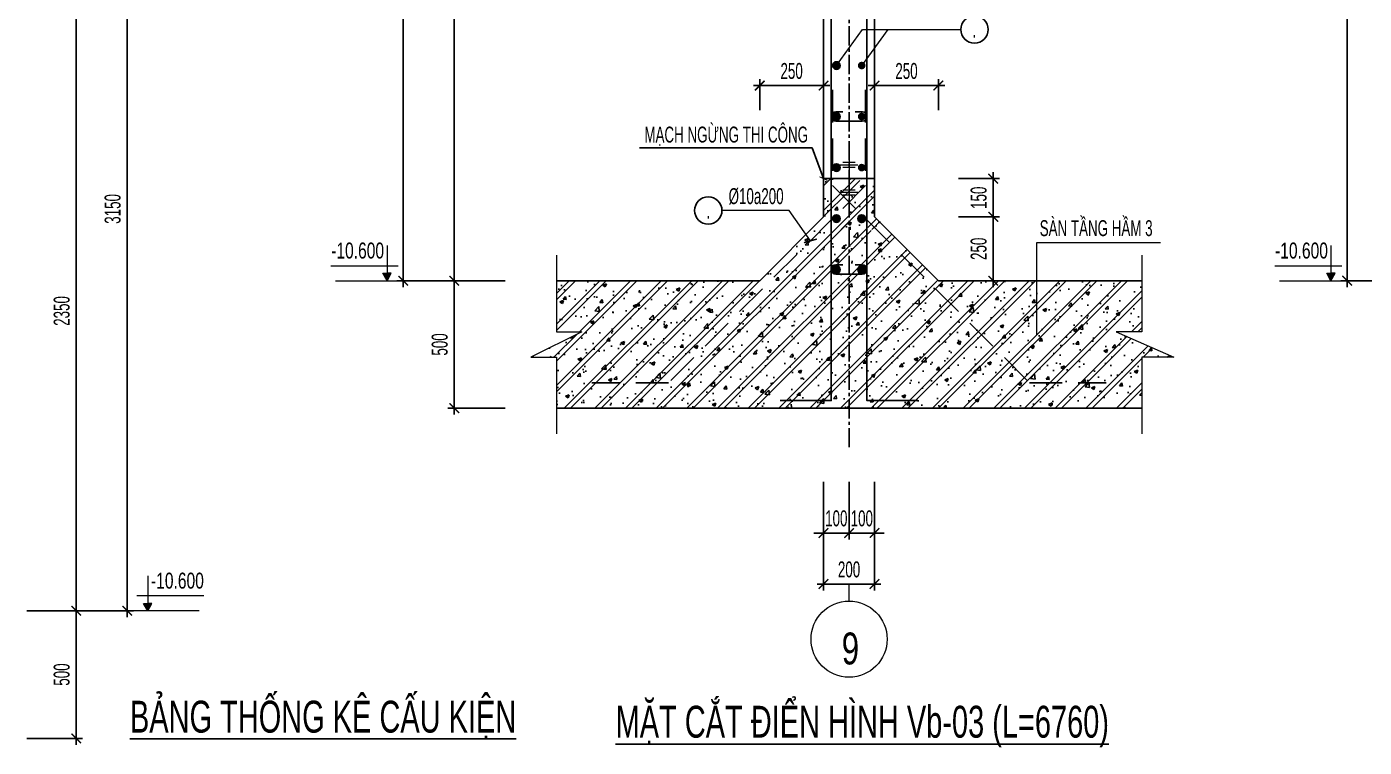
# Model space of a CAD drawing. Header units: millimetres. Extents: x 49116 to 95141, y 45601 to 60451.
# Drawn here: x 58957 to 64198, y 49291 to 52115 of the extents above; entities that cross this region are included whole.
import ezdxf
from ezdxf.enums import TextEntityAlignment as Align

# ---------------------------------------------------------------- set-up
doc = ezdxf.new("R2010")
doc.units = ezdxf.units.MM
doc.header["$MEASUREMENT"] = 0
doc.linetypes.add('CENTER2', pattern=[1.125, 0.75, -0.125, 0.125, -0.125])
doc.linetypes.add('HIDDEN', pattern=[9.525, 6.35, -3.175])
doc.layers.get('DEFPOINTS').update_dxf_attribs({"color": 252})
for name, color, linetype in [('CDC.01.AXIS', 160, 'CENTER2'), ('CDC.02.DIM', 1, 'Continuous'), ('CDC.03.BORDER', 3, 'Continuous'), ('CDC.05.STEEL', 4, 'Continuous'), ('CDC.06.TEXT', 2, 'Continuous'), ('CDC.09.COLUMN', 4, 'Continuous'), ('CDC.10.HATCH', 251, 'Continuous'), ('CDC.14.STEELNUM', 3, 'Continuous'), ('CDC.16.BIGTEXT', 6, 'Continuous')]:
    doc.layers.add(name, color=color, linetype=linetype)
doc.layers.add('CDC_11.NOTE', color=8, linetype='Continuous', lineweight=18)
doc.layers.add('KCS_CHI', color=1, linetype='Continuous', lineweight=15)
doc.styles.add('arial', font='arial.ttf', dxfattribs={"width": 0.6})
doc.styles.add('arial1', font='arial.ttf', dxfattribs={"width": 0.7})
doc.linetypes.add('ZIGZAG', pattern='A,0.0001,-0.2,[131,ltypeshp.shx,S=0.2,R=0,X=-0.2,Y=0],-0.4,[131,ltypeshp.shx,S=0.2,R=180,X=0.2,Y=0],-0.2', length=0.8001)
doc.dimstyles.new('1-25', dxfattribs={"dimscale": 25, "dimtxt": 2.5, "dimasz": 1, "dimexe": 1, "dimexo": 1, "dimgap": 1, "dimtad": 1, "dimdec": 0, "dimrnd": 1, "dimdsep": 46, "dimtxsty": 'arial1', "dimblk": 'ARCHTICK', "dimcen": 1, "dimdle": 1, "dimclrd": 1, "dimclre": 1, "dimclrt": 2, "dimadec": 0, "dimazin": 0, "dimtfac": 0.00072, "dimtdec": 0, "dimtix": 1, "dimtmove": 2, "dimatfit": 3, "dimldrblk": 'ARCHTICK', "dimfxl": 1, "dimtolj": 1, "dimarcsym": 0})
doc.dimstyles.new('DIM25', dxfattribs={"dimscale": 25, "dimtxt": 2.5, "dimasz": 1.5, "dimexe": 1, "dimexo": 0, "dimgap": 1, "dimtad": 1, "dimdec": 0, "dimzin": 0, "dimdsep": 46, "dimtxsty": 'arial', "dimblk1": 'ARCHTICK', "dimblk2": 'ARCHTICK', "dimsah": 1, "dimcen": 0.09, "dimdle": 1, "dimclrd": 256, "dimclre": 1, "dimclrt": 2, "dimadec": 0, "dimazin": 0, "dimtfac": 1, "dimtdec": 0, "dimtix": 1, "dimtmove": 2, "dimatfit": 0, "dimldrblk": 'DOT', "dimfxl": 50, "dimtolj": 1, "dimtzin": 0, "dimarcsym": 0})
pattern_1 = [(50, (38660.56, 86012.15), (143.45204, -12.55043), [15, -165]), (355, (38660.56, 86012.15), (-27.75027, 150.43843), [12, -132]), (100.4514, (38672.51, 86011.1), (115.70188, 137.8879), [12.74804, -140.2284]), (46.1842, (38660.56, 86052.15), (213.4482, -33.1038), [22.5, -247.5]), (96.6356, (38678.35, 86049.4), (186.9325, 194.8236), [19.1221, -210.3426]), (351.1842, (38660.56, 86052.15), (186.9324, 194.8237), [18, -198]), (21, (38680.56, 86042.15), (119.3814, -80.52378), [15, -165]), (326, (38680.56, 86042.15), (48.66307, 145.03), [12, -132]), (71.4514, (38690.51, 86035.44), (168.04453, 64.5061), [12.74804, -140.2284]), (37.5, (38660.56, 86012.15), (2.43197, 66.57877), [0, -130.4, 0, -134, 0, -132.5]), (7.5, (38660.56, 86012.15), (52.61391, 78.88234), [0, -76.4, 0, -127.4, 0, -50.5]), (327.5, (38615.96, 86012.15), (106.76449, -4.510974), [0, -50, 0, -156, 0, -207]), (317.5, (38595.96, 86012.15), (116.63723, 20.021), [0, -65, 0, -103.6, 0, -147]), (45, (38660.56, 86012.15), (-60.10408, 60.10408), []), (45, (38660.56, 86036.65), (-60.10408, 60.10408), [])]

# ---------------------------------------------------------------- blocks, each defined once
blk = doc.blocks.new('_ArchTick')
at = {"color": 0, "linetype": 'ByBlock', "const_width": 0.15}
blk.add_lwpolyline([(-0.5, -0.5), (0.5, 0.5)], dxfattribs=at)
blk = doc.blocks.new('*D19')
at = {"layer": 'CDC.02.DIM', "lineweight": -2, "transparency": 16777216}
blk.add_line((59350.9, 53000.6), (59350.9, 49800.6), dxfattribs=at)
at = {"layer": 'CDC.02.DIM', "color": 1, "lineweight": -2, "transparency": 16777216}
for p, q in [((58957.2, 52975.6), (59375.9, 52975.6)), ((58957.2, 49825.6), (59375.9, 49825.6))]:
    blk.add_line(p, q, dxfattribs=at)
at = {"layer": 'DEFPOINTS', "color": 0, "transparency": 16777216}
for p in [(58957.2, 52975.6), (58957.2, 49825.6), (59350.9, 49825.6)]:
    blk.add_point(p, dxfattribs=at)
at = {"layer": 'CDC.02.DIM', "lineweight": -2, "transparency": 16777216, "xscale": 37.5, "yscale": 37.5, "zscale": 37.5}
for p, rotation in [((59350.9, 52975.6), 90), ((59350.9, 49825.6), 270)]:
    blk.add_blockref('_ArchTick', p, dxfattribs=dict(at, rotation=rotation))
at = {"layer": 'CDC.02.DIM', "color": 2, "transparency": 16777216, "insert": (59294, 51400.6), "char_height": 62.5, "attachment_point": 5, "rotation": 90, "style": 'arial'}
blk.add_mtext('\\A1;3150', dxfattribs=at)
blk = doc.blocks.new('_DOT')
at = {"color": 0, "linetype": 'ByBlock'}
blk.add_line((-0.5, 0), (-1, 0), dxfattribs=at)
at = {"color": 0, "linetype": 'ByBlock', "const_width": 0.5}
blk.add_lwpolyline([(-0.25, 0, 1), (0.25, 0, 1)], format="xyb", close=True, dxfattribs=at)
blk = doc.blocks.new('*D33')
at = {"layer": 'CDC.02.DIM', "lineweight": -2, "transparency": 16777216}
blk.add_line((59151.3, 49300.6), (59151.3, 49850.6), dxfattribs=at)
at = {"layer": 'CDC.02.DIM', "color": 1, "lineweight": -2, "transparency": 16777216}
for p, q in [((58957.2, 49825.6), (59176.3, 49825.6)), ((58957.2, 49325.6), (59176.3, 49325.6))]:
    blk.add_line(p, q, dxfattribs=at)
at = {"layer": 'DEFPOINTS', "color": 0, "transparency": 16777216}
for p in [(58957.2, 49825.6), (59151.3, 49825.6), (58957.2, 49325.6)]:
    blk.add_point(p, dxfattribs=at)
at = {"layer": 'CDC.02.DIM', "lineweight": -2, "transparency": 16777216, "xscale": 37.5, "yscale": 37.5, "zscale": 37.5}
for p, rotation in [((59151.3, 49825.6), 90), ((59151.3, 49325.6), 270)]:
    blk.add_blockref('_ArchTick', p, dxfattribs=dict(at, rotation=rotation))
at = {"layer": 'CDC.02.DIM', "color": 2, "transparency": 16777216, "insert": (59094.3, 49575.6), "char_height": 62.5, "attachment_point": 5, "rotation": 90, "style": 'arial'}
blk.add_mtext('\\A1;500', dxfattribs=at)
blk = doc.blocks.new('*D34')
at = {"layer": 'CDC.02.DIM', "lineweight": -2, "transparency": 16777216}
blk.add_line((59151.3, 49800.6), (59151.3, 52200.6), dxfattribs=at)
at = {"layer": 'CDC.02.DIM', "color": 1, "lineweight": -2, "transparency": 16777216}
for p, q in [((58957.2, 52175.6), (59176.3, 52175.6)), ((58957.2, 49825.6), (59176.3, 49825.6))]:
    blk.add_line(p, q, dxfattribs=at)
at = {"layer": 'DEFPOINTS', "color": 0, "transparency": 16777216}
for p in [(58957.2, 52175.6), (59151.3, 52175.6), (58957.2, 49825.6)]:
    blk.add_point(p, dxfattribs=at)
at = {"layer": 'CDC.02.DIM', "lineweight": -2, "transparency": 16777216, "xscale": 37.5, "yscale": 37.5, "zscale": 37.5}
for p, rotation in [((59151.3, 52175.6), 90), ((59151.3, 49825.6), 270)]:
    blk.add_blockref('_ArchTick', p, dxfattribs=dict(at, rotation=rotation))
at = {"layer": 'CDC.02.DIM', "color": 2, "transparency": 16777216, "insert": (59094.3, 51000.6), "char_height": 62.5, "attachment_point": 5, "rotation": 90, "style": 'arial'}
blk.add_mtext('\\A1;2350', dxfattribs=at)
blk = doc.blocks.new('*D39')
at = {"layer": 'CDC.02.DIM', "color": 1, "lineweight": -2, "transparency": 16777216}
for p, q in [((62607.5, 51369.3), (62769.3, 51369.3)), ((62607.5, 51119.3), (62769.3, 51119.3))]:
    blk.add_line(p, q, dxfattribs=at)
at = {"layer": 'CDC.02.DIM', "lineweight": -2, "transparency": 16777216}
blk.add_line((62744.3, 51094.3), (62744.3, 51394.3), dxfattribs=at)
at = {"layer": 'DEFPOINTS', "color": 0, "transparency": 16777216}
for p in [(62607.5, 51369.3), (62744.3, 51369.3), (62607.5, 51119.3)]:
    blk.add_point(p, dxfattribs=at)
at = {"layer": 'CDC.02.DIM', "lineweight": -2, "transparency": 16777216, "xscale": 37.5, "yscale": 37.5, "zscale": 37.5}
for p, rotation in [((62744.3, 51369.3), 90), ((62744.3, 51119.3), 270)]:
    blk.add_blockref('_ArchTick', p, dxfattribs=dict(at, rotation=rotation))
at = {"layer": 'CDC.02.DIM', "color": 2, "transparency": 16777216, "insert": (62687.4, 51244.3), "char_height": 62.5, "attachment_point": 5, "rotation": 90, "style": 'arial'}
blk.add_mtext('\\A1;250', dxfattribs=at)
blk = doc.blocks.new('*D40')
at = {"layer": 'CDC.02.DIM', "color": 1, "lineweight": -2, "transparency": 16777216}
for p, q in [((62079.3, 50330.4), (62079.3, 50105.4)), ((62179.3, 50330.4), (62179.3, 50105.4))]:
    blk.add_line(p, q, dxfattribs=at)
at = {"layer": 'CDC.02.DIM', "lineweight": -2, "transparency": 16777216}
for p, q in [((62079.3, 50130.4), (62041.8, 50130.4)), ((62079.3, 50130.4), (62179.3, 50130.4)), ((62179.3, 50130.4), (62216.8, 50130.4))]:
    blk.add_line(p, q, dxfattribs=at)
at = {"layer": 'DEFPOINTS', "color": 0, "transparency": 16777216}
for p in [(62079.3, 50330.4), (62179.3, 50330.4), (62179.3, 50130.4)]:
    blk.add_point(p, dxfattribs=at)
at = {"layer": 'CDC.02.DIM', "lineweight": -2, "transparency": 16777216, "xscale": 37.5, "yscale": 37.5, "zscale": 37.5}
blk.add_blockref('_ArchTick', (62079.3, 50130.4), dxfattribs=at)
at = {"layer": 'CDC.02.DIM', "lineweight": -2, "transparency": 16777216, "xscale": 37.5, "yscale": 37.5, "zscale": 37.5, "rotation": 180}
blk.add_blockref('_ArchTick', (62179.3, 50130.4), dxfattribs=at)
at = {"layer": 'CDC.02.DIM', "color": 2, "transparency": 16777216, "insert": (62129.3, 50187.4), "char_height": 62.5, "attachment_point": 5, "style": 'arial'}
blk.add_mtext('\\A1;100', dxfattribs=at)
blk = doc.blocks.new('*D75')
at = {"layer": 'CDC.02.DIM', "color": 1, "lineweight": -2, "transparency": 16777216}
for p, q in [((62607.5, 51519.3), (62769.3, 51519.3)), ((62607.5, 51369.3), (62769.3, 51369.3))]:
    blk.add_line(p, q, dxfattribs=at)
at = {"layer": 'CDC.02.DIM', "lineweight": -2, "transparency": 16777216}
blk.add_line((62744.3, 51344.3), (62744.3, 51544.3), dxfattribs=at)
at = {"layer": 'DEFPOINTS', "color": 0, "transparency": 16777216}
for p in [(62607.5, 51519.3), (62744.3, 51519.3), (62607.5, 51369.3)]:
    blk.add_point(p, dxfattribs=at)
at = {"layer": 'CDC.02.DIM', "lineweight": -2, "transparency": 16777216, "xscale": 37.5, "yscale": 37.5, "zscale": 37.5}
for p, rotation in [((62744.3, 51519.3), 90), ((62744.3, 51369.3), 270)]:
    blk.add_blockref('_ArchTick', p, dxfattribs=dict(at, rotation=rotation))
at = {"layer": 'CDC.02.DIM', "color": 2, "transparency": 16777216, "insert": (62687.4, 51444.3), "char_height": 62.5, "attachment_point": 5, "rotation": 90, "style": 'arial'}
blk.add_mtext('\\A1;150', dxfattribs=at)
blk = doc.blocks.new('*D76')
at = {"layer": 'CDC.02.DIM', "color": 1, "lineweight": -2, "transparency": 16777216}
for p, q in [((60832.4, 51119.3), (60607.5, 51119.3)), ((60832.4, 50619.3), (60607.5, 50619.3))]:
    blk.add_line(p, q, dxfattribs=at)
at = {"layer": 'CDC.02.DIM', "lineweight": -2, "transparency": 16777216}
blk.add_line((60632.5, 50594.3), (60632.5, 51144.3), dxfattribs=at)
at = {"layer": 'DEFPOINTS', "color": 0, "transparency": 16777216}
for p in [(60632.5, 51119.3), (60832.4, 51119.3), (60832.4, 50619.3)]:
    blk.add_point(p, dxfattribs=at)
at = {"layer": 'CDC.02.DIM', "lineweight": -2, "transparency": 16777216, "xscale": 37.5, "yscale": 37.5, "zscale": 37.5}
for p, rotation in [((60632.5, 51119.3), 90), ((60632.5, 50619.3), 270)]:
    blk.add_blockref('_ArchTick', p, dxfattribs=dict(at, rotation=rotation))
at = {"layer": 'CDC.02.DIM', "color": 2, "transparency": 16777216, "insert": (60575.6, 50869.3), "char_height": 62.5, "attachment_point": 5, "rotation": 90, "style": 'arial'}
blk.add_mtext('\\A1;500', dxfattribs=at)
blk = doc.blocks.new('*D77')
at = {"layer": 'CDC.02.DIM', "color": 1, "lineweight": -2, "transparency": 16777216}
for p, q in [((60832.4, 53468.9), (60607.5, 53468.9)), ((60832.4, 51119.3), (60607.5, 51119.3))]:
    blk.add_line(p, q, dxfattribs=at)
at = {"layer": 'CDC.02.DIM', "lineweight": -2, "transparency": 16777216}
blk.add_line((60632.5, 51094.3), (60632.5, 53493.9), dxfattribs=at)
at = {"layer": 'DEFPOINTS', "color": 0, "transparency": 16777216}
for p in [(60632.5, 53468.9), (60832.4, 53468.9), (60832.4, 51119.3)]:
    blk.add_point(p, dxfattribs=at)
at = {"layer": 'CDC.02.DIM', "lineweight": -2, "transparency": 16777216, "xscale": 37.5, "yscale": 37.5, "zscale": 37.5}
for p, rotation in [((60632.5, 53468.9), 90), ((60632.5, 51119.3), 270)]:
    blk.add_blockref('_ArchTick', p, dxfattribs=dict(at, rotation=rotation))
at = {"layer": 'CDC.02.DIM', "color": 2, "transparency": 16777216, "insert": (60575.5, 52294.1), "char_height": 62.5, "attachment_point": 5, "rotation": 90, "style": 'arial'}
blk.add_mtext('\\A1;2350', dxfattribs=at)
blk = doc.blocks.new('*D79')
at = {"layer": 'CDC.02.DIM', "lineweight": -2, "transparency": 16777216}
blk.add_line((60432.5, 51094.3), (60432.5, 54294.3), dxfattribs=at)
at = {"layer": 'CDC.02.DIM', "color": 1, "lineweight": -2, "transparency": 16777216}
for p, q in [((60832.4, 54269.3), (60407.5, 54269.3)), ((60832.4, 51119.3), (60407.5, 51119.3))]:
    blk.add_line(p, q, dxfattribs=at)
at = {"layer": 'DEFPOINTS', "color": 0, "transparency": 16777216}
for p in [(60432.5, 54269.3), (60832.4, 54269.3), (60832.4, 51119.3)]:
    blk.add_point(p, dxfattribs=at)
at = {"layer": 'CDC.02.DIM', "lineweight": -2, "transparency": 16777216, "xscale": 37.5, "yscale": 37.5, "zscale": 37.5}
for p, rotation in [((60432.5, 54269.3), 90), ((60432.5, 51119.3), 270)]:
    blk.add_blockref('_ArchTick', p, dxfattribs=dict(at, rotation=rotation))
at = {"layer": 'CDC.02.DIM', "color": 2, "transparency": 16777216, "insert": (60375.6, 52694.3), "char_height": 62.5, "attachment_point": 5, "rotation": 90, "style": 'arial'}
blk.add_mtext('\\A1;3150', dxfattribs=at)
blk = doc.blocks.new('*D114')
at = {"layer": 'CDC.02.DIM', "lineweight": -2, "transparency": 16777216}
blk.add_line((64130.8, 51094.3), (64130.8, 54294.3), dxfattribs=at)
at = {"layer": 'CDC.02.DIM', "color": 1, "lineweight": -2, "transparency": 16777216}
for p, q in [((64530.7, 54269.3), (64105.8, 54269.3)), ((64530.7, 51119.3), (64105.8, 51119.3))]:
    blk.add_line(p, q, dxfattribs=at)
at = {"layer": 'DEFPOINTS', "color": 0, "transparency": 16777216}
for p in [(64130.8, 54269.3), (64530.7, 54269.3), (64530.7, 51119.3)]:
    blk.add_point(p, dxfattribs=at)
at = {"layer": 'CDC.02.DIM', "lineweight": -2, "transparency": 16777216, "xscale": 37.5, "yscale": 37.5, "zscale": 37.5}
for p, rotation in [((64130.8, 54269.3), 90), ((64130.8, 51119.3), 270)]:
    blk.add_blockref('_ArchTick', p, dxfattribs=dict(at, rotation=rotation))
at = {"layer": 'CDC.02.DIM', "color": 2, "transparency": 16777216, "insert": (64073.9, 52694.3), "char_height": 62.5, "attachment_point": 5, "rotation": 90, "style": 'arial'}
blk.add_mtext('\\A1;3150', dxfattribs=at)
blk = doc.blocks.new('*D117')
at = {"layer": 'CDC.02.DIM', "color": 1, "lineweight": -2, "transparency": 16777216}
for p, q in [((62079.3, 50330.4), (62079.3, 49905.4)), ((62279.3, 50330.4), (62279.3, 49905.4))]:
    blk.add_line(p, q, dxfattribs=at)
at = {"layer": 'CDC.02.DIM', "lineweight": -2, "transparency": 16777216}
blk.add_line((62054.3, 49930.4), (62304.3, 49930.4), dxfattribs=at)
at = {"layer": 'DEFPOINTS', "color": 0, "transparency": 16777216}
for p in [(62079.3, 50330.4), (62279.3, 50330.4), (62279.3, 49930.4)]:
    blk.add_point(p, dxfattribs=at)
at = {"layer": 'CDC.02.DIM', "lineweight": -2, "transparency": 16777216, "xscale": 37.5, "yscale": 37.5, "zscale": 37.5, "rotation": 180}
blk.add_blockref('_ArchTick', (62079.3, 49930.4), dxfattribs=at)
at = {"layer": 'CDC.02.DIM', "lineweight": -2, "transparency": 16777216, "xscale": 37.5, "yscale": 37.5, "zscale": 37.5}
blk.add_blockref('_ArchTick', (62279.3, 49930.4), dxfattribs=at)
at = {"layer": 'CDC.02.DIM', "color": 2, "transparency": 16777216, "insert": (62179.3, 49987.4), "char_height": 62.5, "attachment_point": 5, "style": 'arial'}
blk.add_mtext('\\A1;200', dxfattribs=at)
blk = doc.blocks.new('*D120')
at = {"layer": 'CDC.02.DIM', "color": 1, "lineweight": -2, "transparency": 16777216}
for p, q in [((62179.3, 50330.4), (62179.3, 50105.4)), ((62279.3, 50330.4), (62279.3, 50105.4))]:
    blk.add_line(p, q, dxfattribs=at)
at = {"layer": 'CDC.02.DIM', "lineweight": -2, "transparency": 16777216}
for p, q in [((62179.3, 50130.4), (62141.8, 50130.4)), ((62179.3, 50130.4), (62279.3, 50130.4)), ((62279.3, 50130.4), (62316.8, 50130.4))]:
    blk.add_line(p, q, dxfattribs=at)
at = {"layer": 'DEFPOINTS', "color": 0, "transparency": 16777216}
for p in [(62179.3, 50330.4), (62279.3, 50330.4), (62279.3, 50130.4)]:
    blk.add_point(p, dxfattribs=at)
at = {"layer": 'CDC.02.DIM', "lineweight": -2, "transparency": 16777216, "xscale": 37.5, "yscale": 37.5, "zscale": 37.5}
blk.add_blockref('_ArchTick', (62179.3, 50130.4), dxfattribs=at)
at = {"layer": 'CDC.02.DIM', "lineweight": -2, "transparency": 16777216, "xscale": 37.5, "yscale": 37.5, "zscale": 37.5, "rotation": 180}
blk.add_blockref('_ArchTick', (62279.3, 50130.4), dxfattribs=at)
at = {"layer": 'CDC.02.DIM', "color": 2, "transparency": 16777216, "insert": (62229.3, 50187.4), "char_height": 62.5, "attachment_point": 5, "style": 'arial'}
blk.add_mtext('\\A1;100', dxfattribs=at)
blk = doc.blocks.new('*D198')
at = {"layer": 'CDC.02.DIM', "lineweight": -2, "transparency": 16777216}
blk.add_line((61804.3, 51883.9), (62104.3, 51883.9), dxfattribs=at)
at = {"layer": 'CDC.02.DIM', "color": 1, "lineweight": -2, "transparency": 16777216}
for p, q in [((61829.3, 51787.7), (61829.3, 51908.9)), ((62079.3, 51787.7), (62079.3, 51908.9))]:
    blk.add_line(p, q, dxfattribs=at)
at = {"layer": 'DEFPOINTS', "color": 0, "transparency": 16777216}
for p in [(62079.3, 51883.9), (61829.3, 51787.7), (62079.3, 51787.7)]:
    blk.add_point(p, dxfattribs=at)
at = {"layer": 'CDC.02.DIM', "lineweight": -2, "transparency": 16777216, "xscale": 37.5, "yscale": 37.5, "zscale": 37.5, "rotation": 180}
blk.add_blockref('_ArchTick', (61829.3, 51883.9), dxfattribs=at)
at = {"layer": 'CDC.02.DIM', "lineweight": -2, "transparency": 16777216, "xscale": 37.5, "yscale": 37.5, "zscale": 37.5}
blk.add_blockref('_ArchTick', (62079.3, 51883.9), dxfattribs=at)
at = {"layer": 'CDC.02.DIM', "color": 2, "transparency": 16777216, "insert": (61954.3, 51940.8), "char_height": 62.5, "attachment_point": 5, "style": 'arial'}
blk.add_mtext('\\A1;250', dxfattribs=at)
blk = doc.blocks.new('*D199')
at = {"layer": 'CDC.02.DIM', "lineweight": -2, "transparency": 16777216}
blk.add_line((62554.3, 51883.9), (62254.3, 51883.9), dxfattribs=at)
at = {"layer": 'CDC.02.DIM', "color": 1, "lineweight": -2, "transparency": 16777216}
for p, q in [((62279.3, 51787.7), (62279.3, 51908.9)), ((62529.3, 51787.7), (62529.3, 51908.9))]:
    blk.add_line(p, q, dxfattribs=at)
at = {"layer": 'DEFPOINTS', "color": 0, "transparency": 16777216}
for p in [(62279.3, 51883.9), (62279.3, 51787.7), (62529.3, 51787.7)]:
    blk.add_point(p, dxfattribs=at)
at = {"layer": 'CDC.02.DIM', "lineweight": -2, "transparency": 16777216, "xscale": 37.5, "yscale": 37.5, "zscale": 37.5, "rotation": 180}
blk.add_blockref('_ArchTick', (62279.3, 51883.9), dxfattribs=at)
at = {"layer": 'CDC.02.DIM', "lineweight": -2, "transparency": 16777216, "xscale": 37.5, "yscale": 37.5, "zscale": 37.5}
blk.add_blockref('_ArchTick', (62529.3, 51883.9), dxfattribs=at)
at = {"layer": 'CDC.02.DIM', "color": 2, "transparency": 16777216, "insert": (62404.3, 51940.8), "char_height": 62.5, "attachment_point": 5, "style": 'arial'}
blk.add_mtext('\\A1;250', dxfattribs=at)
blk = doc.blocks.new('bang')
at = {"layer": 'CDC_11.NOTE', "ltscale": 3}
for points in [[(-35, 55), (35, 55)], [(-25, 65), (25, 65)], [(0, 90), (0, -90)], [(-25, 45), (25, 45)], [(-25, -45), (25, -45)], [(-35, -55), (35, -55)], [(-25, -65), (25, -65)]]:
    blk.add_lwpolyline(points, dxfattribs=at)
blk = doc.blocks.new('A$Cfc8e2592')
at = {"layer": 'CDC.03.BORDER', "linetype": 'ZIGZAG', "ltscale": 40}
blk.add_line((200, 0), (0, 0), dxfattribs=at)
at = {"layer": 'KCS_CHI', "xscale": 0.9799999999999999, "yscale": 0.9799999999999999, "zscale": 0.9799999999999999}
blk.add_blockref('bang', (100, 0), dxfattribs=at)

msp = doc.modelspace()

# ---------------------------------------------------------------- hatches: boundary and pattern name
at = {"layer": 'CDC.05.STEEL'}
for points in [[(62144.87, 51962.55, 1), (62114.87, 51962.55, 1)], [(62213.79, 51962.55, -1), (62243.79, 51962.55, -1)], [(62144.87, 51762.55, 1), (62114.87, 51762.55, 1)], [(62213.79, 51762.55, -1), (62243.79, 51762.55, -1)], [(62144.87, 51562.55, 1), (62114.87, 51562.55, 1)], [(62213.79, 51562.55, -1), (62243.79, 51562.55, -1)], [(62144.87, 51362.55, 1), (62114.87, 51362.55, 1)], [(62213.79, 51362.55, -1), (62243.79, 51362.55, -1)], [(62144.87, 51162.55, 1), (62114.87, 51162.55, 1)], [(62213.79, 51162.55, -1), (62243.79, 51162.55, -1)]]:
    msp.add_hatch(color=1, dxfattribs=at).paths.add_polyline_path(points)
at = {"layer": 'CDC.10.HATCH'}
h = msp.add_hatch(dxfattribs=at)
h.set_pattern_fill('CHAU-01', color=256, scale=20, style=0, pattern_type=2)
h.set_pattern_definition(pattern_1)
h.paths.add_polyline_path([(62279.33, 51519.63), (62265.91, 51519.63, -0.0327713), (62265.97, 51518.76), (62265.97, 51518.76, 0.0327715), (62265.91, 51519.63), (62252.69, 51519.63, 0.0327713), (62252.64, 51518.76, -0.2664959), (62249.33, 51513), (62249.33, 51331.85), (62261.56, 51319.63), (62279.33, 51319.63)])
h.paths.add_polyline_path([(62249.33, 51513, -0.196695), (62244.33, 51512.3), (62244.33, 51466.85), (62179.33, 51401.85), (62214.4, 51366.78, -0.8663923), (62243.79, 51362.55, -0.3327605), (62233.02, 51348.16), (62235.68, 51345.5, 0.3417237), (62249.33, 51363.15)])
h.paths.add_polyline_path([(62244.33, 51466.85), (62244.33, 51512.3, -0.3433527), (62239.3, 51518.76, 0.0327712), (62239.25, 51519.63), (62226.03, 51519.63, 0.0327711), (62225.97, 51518.76, -1.0000049), (62212.64, 51518.76, 0.0327711), (62212.58, 51519.63), (62199.36, 51519.63, 0.032771), (62199.3, 51518.76, -1.0000073), (62185.97, 51518.76, 0.032771), (62185.91, 51519.63), (62179.33, 51519.63), (62179.33, 51401.85)])
h.paths.add_polyline_path([(62179.31, 51519.63), (62114.33, 51519.63), (62114.33, 51466.85), (62179.33, 51401.85), (62179.33, 51460.29), (62179.31, 51460.29)])
h.paths.add_polyline_path([(62114.33, 51466.85), (62114.33, 51512.83, -0.1964829), (62109.33, 51513.5), (62109.33, 51363.15, -0.4142136), (62127.56, 51381.37, 0.8805804), (62122.98, 51345.5), (62125.64, 51348.16, -0.3327605), (62114.87, 51362.55, -0.8663923), (62144.26, 51366.78), (62179.33, 51401.85)])
h.paths.add_polyline_path([(62109.33, 51519.63), (62079.33, 51519.63), (62079.33, 51319.63), (62097.11, 51319.63), (62109.33, 51331.85)])
h.paths.add_polyline_path([(62213.79, 51362.55, -0.0715861), (62214.4, 51366.78), (62179.33, 51401.85), (62179.33, 51344.92), (62231.11, 51344.92, 0.0635015), (62235.68, 51345.5), (62233.02, 51348.16, -0.5006447)])
h.paths.add_polyline_path([(62179.33, 51401.85), (62144.26, 51366.78, -0.0715861), (62144.87, 51362.55, -0.5006447), (62125.64, 51348.16), (62122.98, 51345.5, 0.0635015), (62127.56, 51344.92), (62179.33, 51344.92)])
h.paths.add_polyline_path([(62179.33, 51344.92), (62127.56, 51344.92, -0.0635015), (62122.98, 51345.5), (62109.33, 51331.85), (62109.33, 51319.63), (62179.33, 51319.63)])
h.paths.add_polyline_path([(62235.68, 51345.5, -0.0635015), (62231.11, 51344.92), (62179.33, 51344.92), (62179.33, 51319.63), (62249.33, 51319.63), (62249.33, 51331.85)])
h = msp.add_hatch(dxfattribs=at)
h.set_pattern_fill('CHAU-01', color=256, scale=20, style=0, pattern_type=2)
h.set_pattern_definition(pattern_1)
h.paths.add_polyline_path([(63326.24, 51119.28), (62529.33, 51119.28), (62279.33, 51369.28), (62274.33, 51319.28), (62274.33, 51306.85), (62261.91, 51319.28), (62079.33, 51369.28), (61829.33, 51119.28), (61032.42, 51119.28), (61032.42, 50919.28), (61132.42, 50919.28), (60932.42, 50819.28), (61032.42, 50819.28), (61032.42, 50619.28), (63326.24, 50619.28), (63326.24, 50819.28), (63451.24, 50819.28), (63226.24, 50919.28), (63326.24, 50919.28)])
at = {"layer": 'KCS_CHI'}
for points in [[(60368.99, 51148.28), (60352.49, 51148.28), (60368.99, 51119.28)], [(60368.99, 51148.28), (60385.49, 51148.28), (60368.99, 51119.28)], [(64067.31, 51148.28), (64050.81, 51148.28), (64067.31, 51119.28)], [(64067.31, 51148.28), (64083.81, 51148.28), (64067.31, 51119.28)], [(59431.43, 49854.56), (59414.93, 49854.56), (59431.43, 49825.56)], [(59431.43, 49854.56), (59447.93, 49854.56), (59431.43, 49825.56)]]:
    msp.add_hatch(color=256, dxfattribs=at).paths.add_polyline_path(points)

# ---------------------------------------------------------------- linework, layer by layer
at = {"layer": 'CDC.01.AXIS', "ltscale": 100}
msp.add_line((62179.33, 54591.61), (62179.33, 50465.44), dxfattribs=at)
at = {"layer": 'CDC.03.BORDER', "ltscale": 5}
for p, q in [((62079.33, 53669.28), (62079.33, 51369.28)), ((62279.33, 53669.28), (62279.33, 51369.28)), ((61829.33, 51119.28), (62079.33, 51369.28)), ((62529.33, 51119.28), (62279.33, 51369.28))]:
    msp.add_line(p, q, dxfattribs=at)
at = {"layer": 'CDC.03.BORDER'}
for p, q in [((61829.33, 51119.28), (61032.42, 51119.28)), ((62529.33, 51119.28), (63326.24, 51119.28)), ((63326.24, 50619.28), (61032.42, 50619.28))]:
    msp.add_line(p, q, dxfattribs=at)
at = {"layer": 'CDC.05.STEEL'}
for points in [[(61909.33, 50649.28), (62109.33, 50649.28), (62109.33, 54239.28), (61909.33, 54239.28)], [(62449.33, 54239.28), (62249.33, 54239.28), (62249.33, 50649.28), (62449.33, 50649.28)]]:
    msp.add_lwpolyline(points, dxfattribs=at)
at = {"layer": 'CDC.05.STEEL', "linetype": 'HIDDEN', "ltscale": 20}
for points in [[(62244.33, 51866.85), (62244.33, 51491.85), (61471.76, 50719.28), (61171.76, 50719.28)], [(62114.33, 51866.85), (62114.33, 51491.85), (62886.91, 50719.28), (63186.91, 50719.28)]]:
    msp.add_lwpolyline(points, dxfattribs=at)
at = {"layer": 'CDC.05.STEEL'}
for points in [[(62203.58, 51781.37), (62231.11, 51781.37, -1), (62231.11, 51744.92), (62127.56, 51744.92, -1), (62127.56, 51781.37), (62155.08, 51781.37)], [(62203.58, 51181.37), (62231.11, 51181.37, -1), (62231.11, 51144.92), (62127.56, 51144.92, -1), (62127.56, 51181.37), (62155.08, 51181.37)]]:
    msp.add_lwpolyline(points, format="xyb", dxfattribs=at)
at = {"layer": 'CDC.05.STEEL', "color": 1}
for centre in [(62129.87, 51962.55), (62129.87, 51762.55), (62129.87, 51562.55), (62129.87, 51362.55), (62228.79, 51362.55), (62129.87, 51162.55), (62228.79, 51162.55)]:
    msp.add_circle(centre, 15, dxfattribs=at)
at = {"layer": 'CDC.14.STEELNUM', "color": 1}
for centre in [(62670.55, 52103.45), (61627.73, 51394.13), (61627.73, 51394.13)]:
    msp.add_circle(centre, 53.62, dxfattribs=at)
at = {"layer": 'KCS_CHI'}
for p, q in [((62129.87, 51962.55), (62232.55, 52103.45)), ((62229.85, 51961.86), (62333.03, 52103.45)), ((62232.55, 52103.45), (62616.92, 52103.45)), ((60368.99, 51256.78), (60368.99, 51119.28)), ((62915.29, 50907.67), (62915.29, 51268.92)), ((62915.29, 51268.92), (63399.29, 51268.92)), ((64067.31, 51256.78), (64067.31, 51119.28)), ((60148.99, 51177.78), (60411.99, 51177.78)), ((63847.31, 51177.78), (64110.31, 51177.78)), ((60167.23, 51119.28), (60432.49, 51119.28)), ((60368.99, 51119.28), (60352.49, 51148.28)), ((60352.49, 51148.28), (60368.99, 51148.28)), ((60368.99, 51119.28), (60385.49, 51148.28)), ((60385.49, 51148.28), (60368.99, 51148.28)), ((63865.55, 51119.28), (64130.81, 51119.28)), ((64067.31, 51119.28), (64050.81, 51148.28)), ((64050.81, 51148.28), (64067.31, 51148.28)), ((64067.31, 51119.28), (64083.81, 51148.28)), ((64083.81, 51148.28), (64067.31, 51148.28)), ((59431.43, 49963.06), (59431.43, 49825.56)), ((62179.33, 49863.44), (62179.33, 49930.44)), ((59651.43, 49884.06), (59388.43, 49884.06)), ((59431.43, 49825.56), (59414.93, 49854.56)), ((59414.93, 49854.56), (59431.43, 49854.56)), ((59431.43, 49825.56), (59447.93, 49854.56)), ((59447.93, 49854.56), (59431.43, 49854.56)), ((59633.19, 49825.56), (59367.93, 49825.56))]:
    msp.add_line(p, q, dxfattribs=at)
for points in [[(62027.86, 51275.38), (61944.21, 51394.13), (61681.35, 51394.13)], [(61032.42, 51219.28), (61032.42, 50919.28), (61132.42, 50919.28), (60932.42, 50819.28), (61032.42, 50819.28), (61032.42, 50519.28)], [(63326.24, 51219.28), (63326.24, 50919.28), (63226.24, 50919.28), (63451.24, 50819.28), (63326.24, 50819.28), (63326.24, 50519.28)]]:
    msp.add_lwpolyline(points, dxfattribs=at)
msp.add_circle((62179.33, 49714.29), 149.14, dxfattribs=at)

# ---------------------------------------------------------------- block references
at = {"layer": 'CDC.02.DIM', "xscale": -37.50000000004403, "yscale": 37.5, "zscale": 37.5, "rotation": 240.4671410839667}
msp.add_blockref('_ArchTick', (62027.86, 51275.38), dxfattribs=at)
at = {"layer": 'CDC.09.COLUMN'}
msp.add_blockref('A$Cfc8e2592', (62079.33, 51519.63), dxfattribs=at)

# ---------------------------------------------------------------- texts
at = {"layer": 'CDC.06.TEXT'}
for s, style, width, p in [('MẠCH NGỪNG THI CÔNG', 'arial', 0.6, (61377.4, 51660.74)), ('%%C10a200', 'arial', 0.6, (61707.31, 51419.41)), ('SÀN TẦNG HẦM 3', 'arial', 0.6, (62926.29, 51293.92)), ('-10.600', 'arial1', 0.7, (60150.12, 51206.17)), ('-10.600', 'arial1', 0.7, (63848.44, 51206.17)), ('-10.600', 'arial1', 0.7, (59444, 49912.45))]:
    msp.add_text(s, height=62.5, dxfattribs=dict(at, style=style, width=width)).set_placement(p)
at = {"layer": 'CDC.14.STEELNUM', "linetype": 'ByBlock', "style": 'arial', "width": 0.6}
for p in [(62670.55, 52103.45), (61627.65, 51394.13)]:
    msp.add_text('.', height=62.5, dxfattribs=at).set_placement(p, align=Align.MIDDLE_CENTER)
at = {"layer": 'CDC.16.BIGTEXT', "color": 6, "style": 'arial', "width": 0.65}
msp.add_text('%%UBẢNG THỐNG KÊ CẤU KIỆN', height=125, dxfattribs=at).set_placement((60118.5, 49410.59, 0), align=Align.MIDDLE_CENTER)
msp.add_text('%%UMẶT CẮT ĐIỂN HÌNH Vb-03 (L=6760)', height=125, dxfattribs=at).set_placement((62231.19, 49390.9, 0), align=Align.MIDDLE)
at = {"layer": 'CDC.16.BIGTEXT', "insert": (62184.61, 49613.56), "char_height": 125, "width": 116.16, "attachment_point": 8, "line_spacing_factor": 0.938532}
msp.add_mtext('{\\fArial|b0|i0|c0|p34;\\W0.7;9}', dxfattribs=at)

# ---------------------------------------------------------------- dimensions: what is measured, and where the dimension line sits
at = {"layer": 'CDC.02.DIM'}
for base, p1, p2, angle, picture, middle in [((60432.49, 54269.28), (60832.42, 51119.28), (60832.42, 54269.28), 90, '*D79', (60375.56, 52694.28)), ((64130.81, 54269.28), (64530.74, 51119.28), (64530.74, 54269.28), 90, '*D114', (64073.88, 52694.28)), ((60632.46, 53468.93), (60832.42, 51119.28), (60832.42, 53468.93), 90, '*D77', (60575.53, 52294.1)), ((59350.93, 49825.56), (58957.24, 52975.56), (58957.24, 49825.56), 90, '*D19', (59294, 51400.56)), ((59151.26, 52175.56), (58957.24, 49825.56), (58957.24, 52175.56), 90, '*D34', (59094.33, 51000.56)), ((62279.33, 51883.88), (62529.33, 51787.66), (62279.33, 51787.66), 180, '*D199', (62404.33, 51940.79)), ((62744.3, 51519.28), (62607.52, 51369.28), (62607.52, 51519.28), 90, '*D75', (62687.39, 51444.28)), ((62744.3, 51369.28), (62607.52, 51119.28), (62607.52, 51369.28), 90, '*D39', (62687.39, 51244.28)), ((60632.46, 51119.28), (60832.42, 50619.28), (60832.42, 51119.28), 90, '*D76', (60575.55, 50869.28)), ((59151.26, 49825.56), (58957.24, 49325.56), (58957.24, 49825.56), 90, '*D33', (59094.35, 49575.56))]:
    dim = msp.add_linear_dim(base=base, p1=p1, p2=p2, angle=angle, dimstyle='DIM25', dxfattribs=at)
    dim.commit()
    dim.dimension.update_dxf_attribs({"geometry": picture, "text_midpoint": middle})
for base, p1, p2, picture, middle in [((62079.33, 51883.88), (61829.33, 51787.66), (62079.33, 51787.66), '*D198', (61954.33, 51940.79)), ((62179.33, 50130.44), (62079.33, 50330.44), (62179.33, 50330.44), '*D40', (62129.33, 50187.35)), ((62279.33, 49930.44), (62079.33, 50330.44), (62279.33, 50330.44), '*D117', (62179.33, 49987.35)), ((62279.33, 50130.44), (62179.33, 50330.44), (62279.33, 50330.44), '*D120', (62229.33, 50187.35))]:
    dim = msp.add_linear_dim(base=base, p1=p1, p2=p2, dimstyle='DIM25', dxfattribs=at)
    dim.commit()
    dim.dimension.update_dxf_attribs({"geometry": picture, "text_midpoint": middle})

# ---------------------------------------------------------------- leaders
msp.add_leader([(62079.31, 51519.28), (62034.8, 51639.56), (61358.11, 51639.56)], dimstyle='1-25', override={"dimgap": 1, "dimtad": 0}, dxfattribs=at)

doc.saveas('drawing.dxf')
